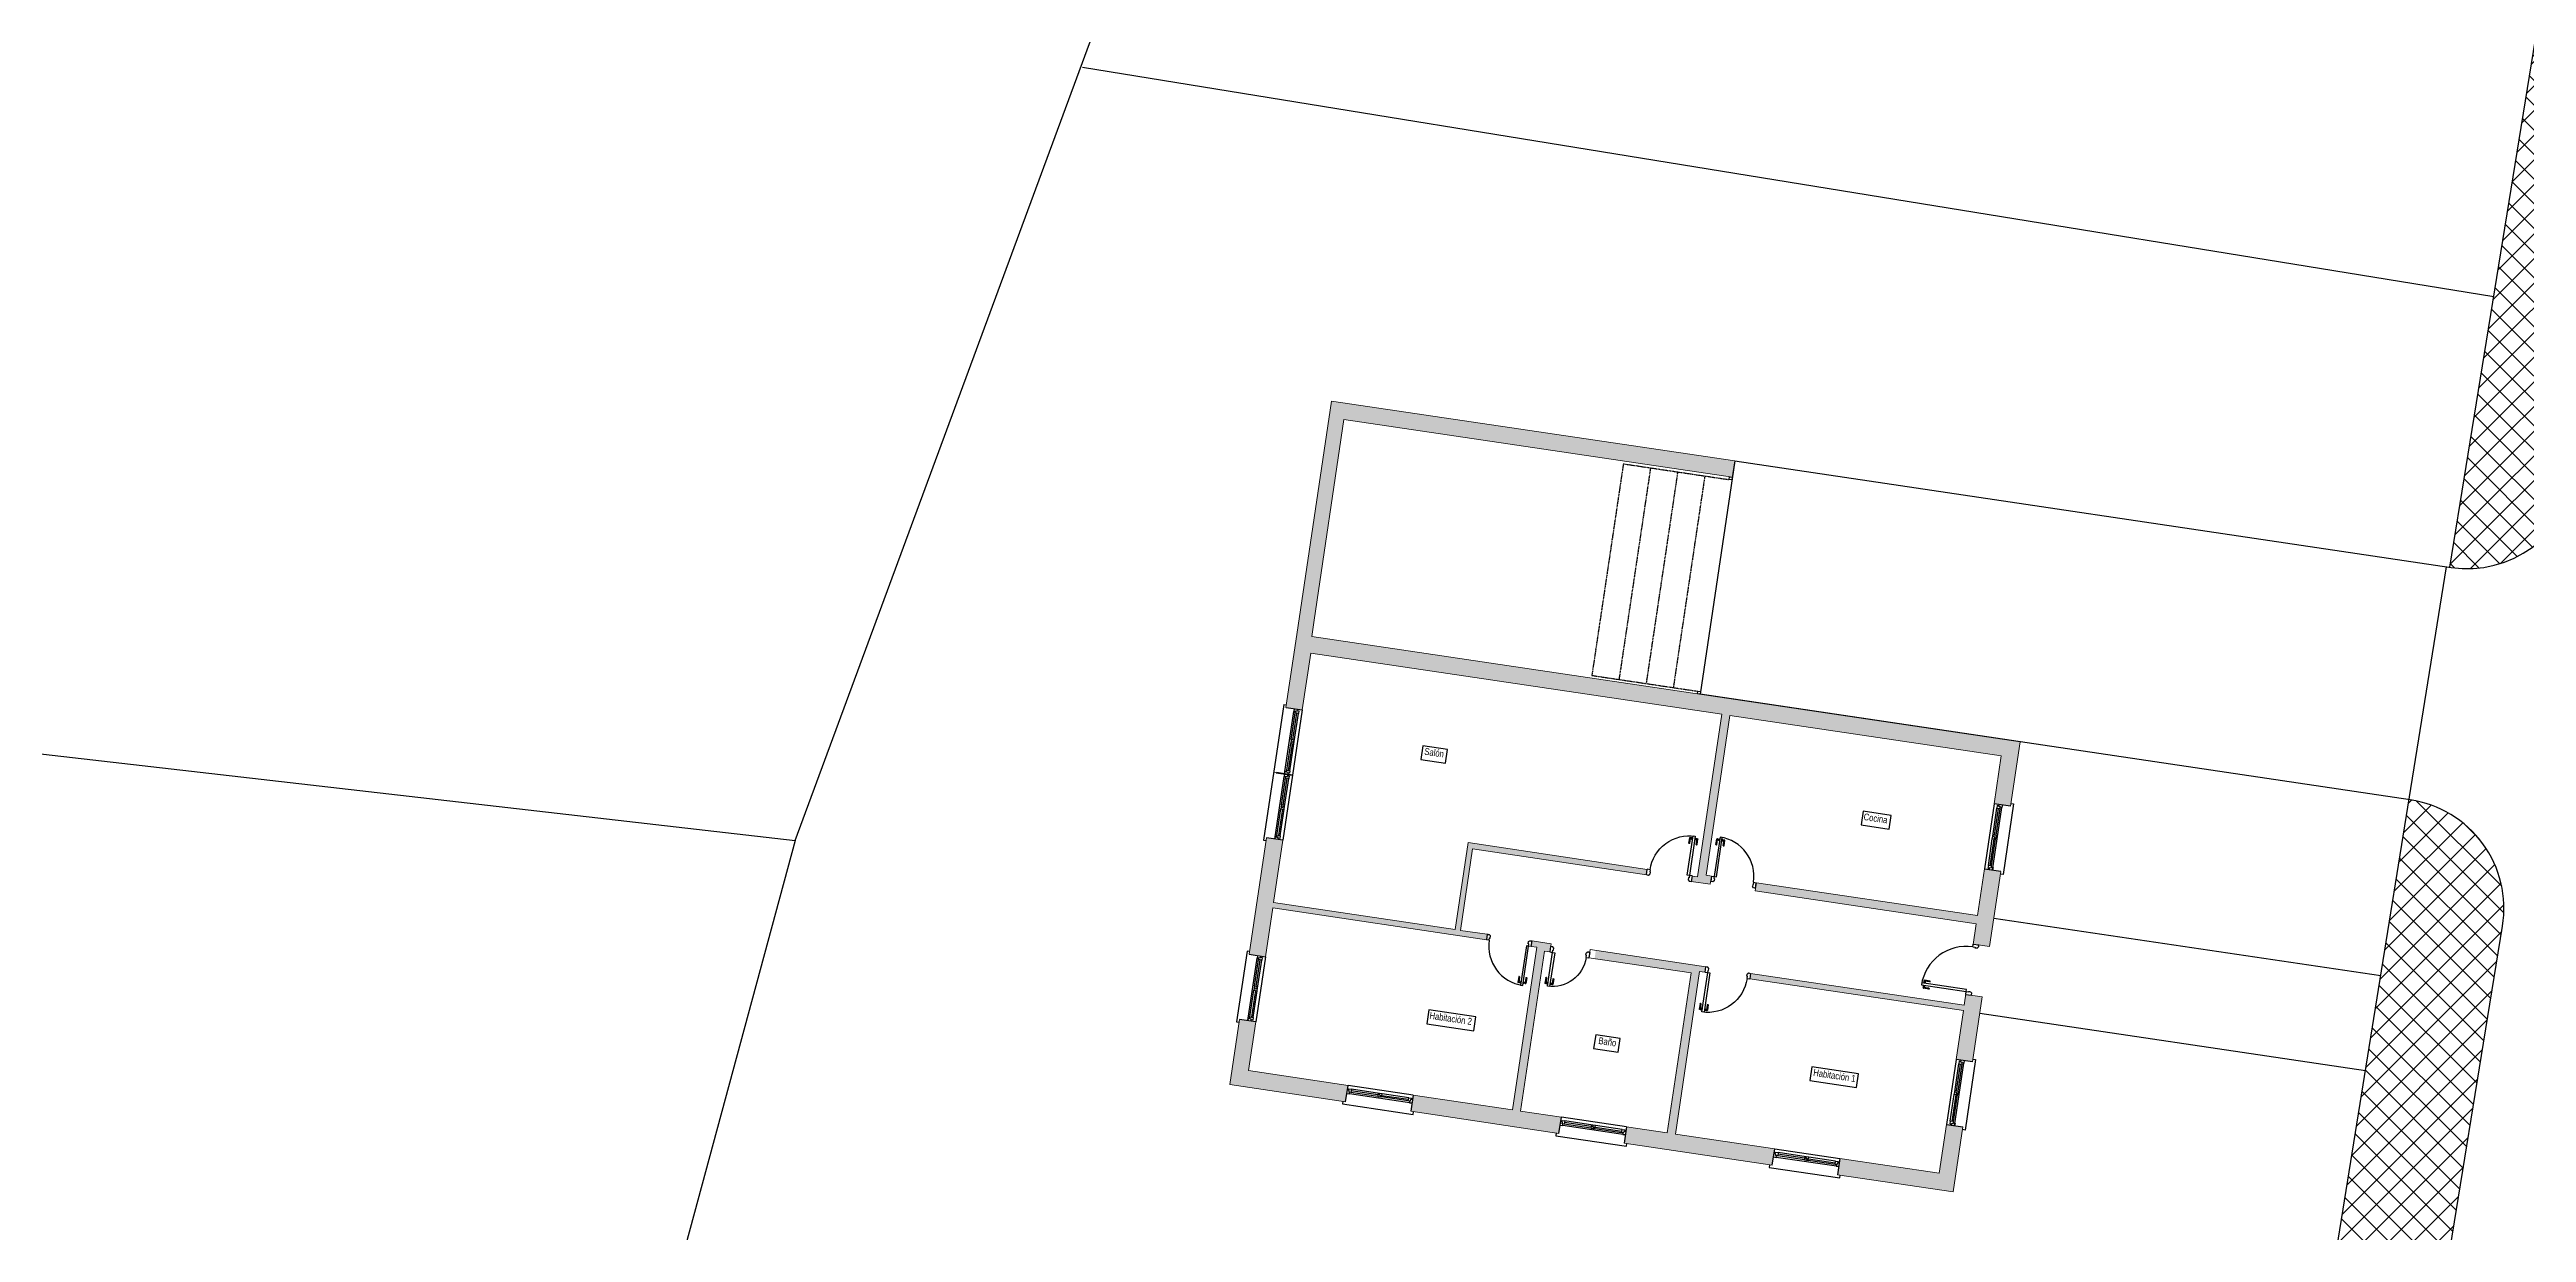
# Model space of a CAD drawing. Header units: millimetres. Extents: x 712192 to 1044287, y 40211 to 168571.
# Drawn here: x 822907 to 855210, y 88689 to 104117 of the extents above; entities that cross this region are included whole.
import ezdxf

# ---------------------------------------------------------------- set-up
doc = ezdxf.new("R2010")
doc.units = ezdxf.units.MM
doc.linetypes.add('ACAD_ISO10W100', pattern=[18, 12, -3, 0, -3])
for name, color, linetype in [('Aceras', 8, 'Continuous'), ('Carpinteria', 14, 'Continuous'), ('Cerramiento', 7, 'Continuous'), ('Cristal', 4, 'Continuous'), ('Fina', 2, 'Continuous'), ('Sombreado muros', 30, 'Continuous'), ('Textos', 5, 'Continuous')]:
    doc.layers.add(name, color=color, linetype=linetype)
for name, color, linetype, lineweight in [('Edificaciones', 6, 'Continuous', 18), ('Parcela', 1, 'Continuous', 30), ('Viales', 7, 'Continuous', 30)]:
    doc.layers.add(name, color=color, linetype=linetype, lineweight=lineweight)
doc.styles.add('basico', font='arial.ttf', dxfattribs={"width": 0.8})

# ---------------------------------------------------------------- blocks, each defined once
blk = doc.blocks.new('p825')
at = {"layer": 'Carpinteria'}
for p, q in [((-0.054, 0.68), (-0.054, 0.78)), ((-0.039, 0.785), (-0.049, 0.785)), ((-0.044, 0.675), (-0.049, 0.675)), ((-0.039, 0.68), (-0.039, 0.785)), ((-0.007, 0.785), (-0.017, 0.785)), ((-0.017, 0.765), (-0.017, 0.785)), ((-0.007, 0.765), (-0.017, 0.765)), ((-0.007, 0.754), (-0.007, 0.796)), ((0, 0.796), (-0.007, 0.796)), ((0, 0.754), (-0.007, 0.754)), ((0.04, 0.825), (0, 0.825)), ((0, 0.825), (0, 0)), ((0.04, 0), (0.04, 0.825)), ((0.04, 0.796), (0.047, 0.796)), ((0.04, 0.754), (0.047, 0.754)), ((0.047, 0.754), (0.047, 0.796)), ((0.047, 0.785), (0.057, 0.785)), ((0.047, 0.765), (0.057, 0.765)), ((0.057, 0.765), (0.057, 0.785)), ((0.079, 0.785), (0.089, 0.785)), ((0.079, 0.68), (0.079, 0.785)), ((0.084, 0.675), (0.089, 0.675)), ((0.094, 0.68), (0.094, 0.78)), ((-0.05, 0), (0, 0)), ((0, 0), (0.04, 0)), ((0, 0), (0, -0.04)), ((0.825, 0), (0.875, 0)), ((0.825, 0), (0.825, -0.04)), ((-0.01, -0.1), (-0.05, -0.1)), ((0.01, -0.08), (-0.01, -0.1)), ((0, -0.04), (0.01, -0.04)), ((0.01, -0.04), (0.01, -0.05)), ((0.01, -0.05), (0.01, -0.06)), ((0.01, -0.06), (0.01, -0.08)), ((0.825, -0.04), (0.815, -0.04)), ((0.815, -0.04), (0.815, -0.05)), ((0.815, -0.05), (0.815, -0.06)), ((0.815, -0.06), (0.815, -0.08)), ((0.815, -0.08), (0.84, -0.1)), ((0.86, -0.1), (0.84, -0.1)), ((0.86, -0.1), (0.875, -0.1))]:
    blk.add_line(p, q, dxfattribs=at)
for centre, radius, start, end in [((-0.049, 0.78), 0.005, 90, 180), ((-0.049, 0.68), 0.005, 180, 270), ((-0.044, 0.68), 0.005, 270, 0), ((-0.028, 0.812), 0.0294, 248.0255, 291.9745), ((-0.028, 0.738), 0.0294, 68.0255, 111.9745), ((0, 0), 0.825, 0, 90), ((0.068, 0.812), 0.0294, 248.0255, 291.9745), ((0.068, 0.738), 0.0294, 68.0255, 111.9745), ((0.084, 0.68), 0.005, 180, 270), ((0.089, 0.78), 0.005, 0, 90), ((0.089, 0.68), 0.005, 270, 0)]:
    blk.add_arc(centre, radius, start, end, dxfattribs=at)
at = {"layer": 'Cerramiento'}
for p, q in [((-0.05, 0), (-0.05, -0.1)), ((0.875, 0), (0.875, -0.1))]:
    blk.add_line(p, q, dxfattribs=at)
blk = doc.blocks.new('p725')
at = {"layer": 'Carpinteria'}
for p, q in [((-0.054, 0.58), (-0.054, 0.68)), ((-0.039, 0.685), (-0.049, 0.685)), ((-0.044, 0.575), (-0.049, 0.575)), ((-0.039, 0.58), (-0.039, 0.685)), ((-0.007, 0.685), (-0.017, 0.685)), ((-0.017, 0.665), (-0.017, 0.685)), ((-0.007, 0.665), (-0.017, 0.665)), ((-0.007, 0.654), (-0.007, 0.696)), ((0, 0.696), (-0.007, 0.696)), ((0, 0.654), (-0.007, 0.654)), ((0.04, 0.725), (0, 0.725)), ((0, 0.725), (0, -0.04)), ((0.04, 0), (0.04, 0.725)), ((0.04, 0.696), (0.047, 0.696)), ((0.04, 0.654), (0.047, 0.654)), ((0.047, 0.654), (0.047, 0.696)), ((0.047, 0.685), (0.057, 0.685)), ((0.047, 0.665), (0.057, 0.665)), ((0.057, 0.665), (0.057, 0.685)), ((0.079, 0.685), (0.089, 0.685)), ((0.079, 0.58), (0.079, 0.685)), ((0.084, 0.575), (0.089, 0.575)), ((0.094, 0.58), (0.094, 0.68)), ((-0.05, 0), (0, 0)), ((0, 0), (0.04, 0)), ((0.725, 0), (0.775, 0)), ((0.725, 0), (0.725, -0.04)), ((-0.01, -0.1), (-0.05, -0.1)), ((0.01, -0.08), (-0.01, -0.1)), ((0, -0.04), (0.01, -0.04)), ((0.01, -0.04), (0.01, -0.08)), ((0.725, -0.04), (0.715, -0.04)), ((0.715, -0.04), (0.715, -0.08)), ((0.74, -0.1), (0.715, -0.08)), ((0.76, -0.1), (0.74, -0.1)), ((0.76, -0.1), (0.775, -0.1))]:
    blk.add_line(p, q, dxfattribs=at)
for centre, radius, start, end in [((-0.049, 0.68), 0.005, 90, 180), ((-0.049, 0.58), 0.005, 180, 270), ((-0.044, 0.58), 0.005, 270, 0), ((-0.028, 0.712), 0.0294, 248.0255, 291.9745), ((-0.028, 0.638), 0.0294, 68.0255, 111.9745), ((0, 0), 0.725, 0, 90), ((0.068, 0.712), 0.0294, 248.0255, 291.9745), ((0.068, 0.638), 0.0294, 68.0255, 111.9745), ((0.084, 0.58), 0.005, 180, 270), ((0.089, 0.68), 0.005, 0, 90), ((0.089, 0.58), 0.005, 270, 0)]:
    blk.add_arc(centre, radius, start, end, dxfattribs=at)
at = {"layer": 'Cerramiento'}
for p, q in [((-0.05, 0), (-0.05, -0.1)), ((0.775, -0.1), (0.775, 0))]:
    blk.add_line(p, q, dxfattribs=at)
blk = doc.blocks.new('ven2')
at = {"layer": 'Carpinteria'}
for p, q in [((0, 0.5), (0.04, 0.5)), ((0.04, 0.4), (0.03, 0.4)), ((0.03, 0.4), (0.03, 0.3)), ((0.04, 0.5), (0.04, 0.4)), ((1, 0.5), (0.04, 0.5)), ((0.06, 0.4), (0.04, 0.4)), ((0.06, 0.2), (0.06, 0.4)), ((0.47, 0.4), (0.06, 0.4)), ((0.47, 0.2), (0.47, 0.4)), ((0.47, 0.4), (0.53, 0.4)), ((0.51, 0.3), (0.51, 0.4)), ((0.53, 0.4), (0.53, 0.2)), ((0.94, 0.4), (0.53, 0.4)), ((0.96, 0.4), (0.94, 0.4)), ((0.94, 0.4), (0.94, 0.2)), ((0.96, 0.4), (0.96, 0.5)), ((0.96, 0.5), (1, 0.5)), ((0.97, 0.4), (0.96, 0.4)), ((0.97, 0.3), (0.97, 0.4)), ((0.03, 0.3), (0, 0.3)), ((0.02, 0.3), (0.02, 0.2)), ((0.02, 0.2), (0.06, 0.2)), ((0.49, 0.2), (0.06, 0.2)), ((0.49, 0.2), (0.49, 0.3)), ((0.49, 0.3), (0.51, 0.3)), ((0.53, 0.2), (0.49, 0.2)), ((0.94, 0.2), (0.53, 0.2)), ((0.94, 0.2), (0.98, 0.2)), ((1, 0.3), (0.97, 0.3)), ((0.98, 0.2), (0.98, 0.3))]:
    blk.add_line(p, q, dxfattribs=at)
at = {"layer": 'Cerramiento'}
for p, q in [((0, 1), (0, 0)), ((1, 0), (1, 1))]:
    blk.add_line(p, q, dxfattribs=at)
at = {"layer": 'Cristal'}
for p, q in [((0.47, 0.3), (0.06, 0.3)), ((0.53, 0.3), (0.94, 0.3))]:
    blk.add_line(p, q, dxfattribs=at)
blk = doc.blocks.new('p625')
at = {"layer": 'Carpinteria'}
for p, q in [((-0.054, 0.48), (-0.054, 0.58)), ((-0.039, 0.585), (-0.049, 0.585)), ((-0.044, 0.475), (-0.049, 0.475)), ((-0.039, 0.48), (-0.039, 0.585)), ((-0.017, 0.565), (-0.017, 0.585)), ((-0.007, 0.585), (-0.017, 0.585)), ((-0.007, 0.565), (-0.017, 0.565)), ((0, 0.596), (-0.007, 0.596)), ((-0.007, 0.554), (-0.007, 0.596)), ((0, 0.554), (-0.007, 0.554)), ((0.04, 0.625), (0, 0.625)), ((0, 0.625), (0, -0.04)), ((0.04, 0), (0.04, 0.625)), ((0.04, 0.596), (0.047, 0.596)), ((0.04, 0.554), (0.047, 0.554)), ((0.047, 0.554), (0.047, 0.596)), ((0.047, 0.585), (0.057, 0.585)), ((0.047, 0.565), (0.057, 0.565)), ((0.057, 0.565), (0.057, 0.585)), ((0.079, 0.48), (0.079, 0.585)), ((0.079, 0.585), (0.089, 0.585)), ((0.084, 0.475), (0.089, 0.475)), ((0.094, 0.48), (0.094, 0.58)), ((-0.05, 0), (0, 0)), ((0, 0), (0.04, 0)), ((0.625, 0), (0.675, 0)), ((0.625, 0), (0.625, -0.04)), ((-0.01, -0.1), (-0.05, -0.1)), ((0.01, -0.08), (-0.01, -0.1)), ((0, -0.04), (0.01, -0.04)), ((0.01, -0.04), (0.01, -0.08)), ((0.625, -0.04), (0.615, -0.04)), ((0.615, -0.04), (0.615, -0.08)), ((0.64, -0.1), (0.615, -0.08)), ((0.66, -0.1), (0.64, -0.1)), ((0.66, -0.1), (0.675, -0.1))]:
    blk.add_line(p, q, dxfattribs=at)
for centre, radius, start, end in [((-0.049, 0.58), 0.005, 90, 180), ((-0.049, 0.48), 0.005, 180, 270), ((-0.044, 0.48), 0.005, 270, 0), ((-0.028, 0.612), 0.0294, 248.0255, 291.9745), ((-0.028, 0.538), 0.0294, 68.0255, 111.9745), ((0, 0), 0.625, 0, 90), ((0.068, 0.612), 0.0294, 248.0255, 291.9745), ((0.068, 0.538), 0.0294, 68.0255, 111.9745), ((0.084, 0.48), 0.005, 180, 270), ((0.089, 0.58), 0.005, 0, 90), ((0.089, 0.48), 0.005, 270, 0)]:
    blk.add_arc(centre, radius, start, end, dxfattribs=at)
at = {"layer": 'Cerramiento'}
for p, q in [((-0.05, -0.1), (-0.05, 0)), ((0.675, -0.1), (0.675, 0))]:
    blk.add_line(p, q, dxfattribs=at)

msp = doc.modelspace()

# ---------------------------------------------------------------- hatches: boundary and pattern name
at = {"layer": 'Aceras'}
h = msp.add_hatch(dxfattribs=at)
h.set_pattern_fill('ANSI37', color=256, scale=71.580675)
h.set_pattern_definition([(45, (270544.93, 3236.83), (-160.7032, 160.7032), []), (135, (270544.93, 3236.83), (-160.7032, -160.7032), [])])
h.paths.add_polyline_path([(757552, 126920, 0.414214), (755563, 127297), (722138, 104533), (722944, 103350)])
h.paths.add_polyline_path([(787790, 143539), (799687, 138960, 0.414214), (798865, 140810), (788304, 144875, 0.319675), (777176, 142017), (764778, 133574, 0.414214), (764401, 131584), (778150, 140948, -0.325822)])
h.paths.add_polyline_path([(824260, 129503), (824297, 129905, 0.335762), (823386, 131373), (810355, 136388, 0.414214), (808504, 135566)])
h.paths.add_polyline_path([(833260, 127573, 0.414214), (831409, 126751), (836939, 124623), (836986, 124935, 0.351854), (836085, 126485)])
h.paths.add_polyline_path([(852012, 118821, -0.378204), (856528, 111652), (854208, 97365, 0.414214), (855850, 98548), (857942, 111422, 0.375958), (852475, 120177), (844825, 123121, 0.414214), (842975, 122299)])
h.paths.add_polyline_path([(854898, 92685, 0.421729), (853678, 94333), (850815, 76534, 0.416122), (852466, 77716)])
h.paths.add_polyline_path([(851021, 68815, 0.414214), (849837, 70458), (847818, 58027), (848044, 58026, 0.369067), (849463, 59228)])
at = {"layer": 'Sombreado muros'}
h = msp.add_hatch(dxfattribs=at)
h.set_pattern_fill('SACNCR', color=256, scale=57.26454)
h.set_pattern_definition([(45, (270544.93, 3236.83), (-96.42192, 96.42192), []), (45, (270641.35, 3236.83), (-96.42192, 96.42192), [0, -136.361185])])
h.paths.add_polyline_path([(839627, 99533), (839174, 96489), (839032, 95535), (839245, 95504), (839355, 96245), (844715, 95449), (844399, 93328), (844328, 93338), (844318, 93268), (844566, 93231), (844582, 93337), (844511, 93347), (844821, 95433), (848361, 94906), (848268, 94281), (848480, 94249), (848605, 95087), (839367, 96461), (839399, 96673), (839788, 99292), (844853, 98539), (844885, 98751)])
h.paths.add_polyline_path([(838992, 93804), (838780, 93836), (838554, 92317), (838766, 92286), (838861, 92921), (841647, 92507), (841657, 92578), (841308, 92629), (841466, 93692), (843734, 93354), (843744, 93425), (841406, 93773), (841238, 92640), (838871, 92992)])
h.paths.add_polyline_path([(848354, 93399), (848142, 93431), (848051, 92821), (845166, 93250), (845150, 93144), (848035, 92715), (847996, 92449), (848208, 92418)])
h.paths.add_polyline_path([(848111, 91763), (847898, 91794), (847877, 91653), (845091, 92067), (845081, 91996), (847867, 91582), (847772, 90946), (847985, 90915)])
h.paths.add_polyline_path([(847858, 90065), (847646, 90097), (847551, 89461), (846256, 89654), (846224, 89441), (847732, 89217)])
h.paths.add_polyline_path([(844110, 89973), (844426, 92094), (844496, 92083), (844507, 92154), (843073, 92367), (843057, 92261), (844314, 92074), (844004, 89989), (843473, 90068), (843442, 89855), (845374, 89568), (845406, 89780)])
h.paths.add_polyline_path([(842623, 90194), (842092, 90273), (842403, 92358), (842473, 92348), (842489, 92454), (842241, 92491), (842231, 92420), (842302, 92409), (841986, 90289), (840691, 90481), (840659, 90269), (842592, 89982)])
h.paths.add_polyline_path([(839841, 90608), (838545, 90800), (838640, 91436), (838427, 91467), (838301, 90620), (839809, 90395)])

# ---------------------------------------------------------------- linework, layer by layer
at = {"layer": 'Carpinteria', "linetype": 'ACAD_ISO10W100'}
for p, q in [((843432, 98714), (843021, 95954)), ((843786, 98661), (843375, 95901)), ((843432, 98714), (844812, 98508)), ((844140, 98608), (843729, 95848)), ((844494, 98556), (844083, 95796)), ((843021, 95954), (844402, 95748))]:
    msp.add_line(p, q, dxfattribs=at)
at = {"layer": 'Carpinteria'}
for p, q in [((844812, 98508), (844818, 98544)), ((844818, 98544), (844853, 98539)), ((844853, 98539), (844848, 98503)), ((844848, 98503), (844812, 98508)), ((844397, 95713), (844402, 95748)), ((844432, 95708), (844397, 95713)), ((844402, 95748), (844437, 95743)), ((844437, 95743), (844432, 95708))]:
    msp.add_line(p, q, dxfattribs=at)
at = {"layer": 'Edificaciones'}
for p, q in [((839399, 96673), (839367, 96461)), ((839245, 95504), (839032, 95535)), ((844715, 95449), (844399, 93328)), ((844821, 95433), (844511, 93347)), ((839118, 94654), (838870, 94691)), ((848268, 94281), (848361, 94906)), ((848480, 94249), (848268, 94281)), ((838992, 93804), (838780, 93836)), ((841238, 92640), (841406, 93773)), ((841308, 92629), (841466, 93692)), ((843744, 93425), (841406, 93773)), ((843734, 93354), (841466, 93692)), ((843744, 93425), (843734, 93354)), ((848354, 93399), (848142, 93431)), ((844328, 93338), (844318, 93268)), ((844566, 93231), (844318, 93268)), ((844399, 93328), (844328, 93338)), ((844582, 93337), (844511, 93347)), ((844582, 93337), (844566, 93231)), ((845166, 93250), (845150, 93144)), ((848035, 92715), (845150, 93144)), ((848051, 92821), (845166, 93250)), ((841647, 92507), (838861, 92921)), ((841238, 92640), (838871, 92992)), ((841657, 92578), (841308, 92629)), ((841647, 92507), (841657, 92578)), ((842302, 92409), (841986, 90289)), ((842231, 92420), (842241, 92491)), ((842302, 92409), (842231, 92420)), ((842489, 92454), (842241, 92491)), ((842473, 92348), (842489, 92454)), ((847996, 92449), (848208, 92418)), ((838766, 92286), (838554, 92317)), ((842403, 92358), (842092, 90273)), ((842473, 92348), (842403, 92358)), ((842983, 92272), (842998, 92378)), ((844314, 92074), (842983, 92272)), ((844507, 92154), (842998, 92378)), ((844314, 92074), (844004, 89989)), ((844426, 92094), (844110, 89973)), ((844496, 92083), (844426, 92094)), ((844496, 92083), (844507, 92154)), ((845081, 91996), (845091, 92067)), ((847877, 91653), (845091, 92067)), ((847867, 91582), (845081, 91996)), ((847898, 91794), (848111, 91763)), ((838640, 91436), (838427, 91467)), ((847985, 90915), (847772, 90946)), ((839841, 90608), (839809, 90395)), ((840691, 90481), (840659, 90269)), ((842623, 90194), (842592, 89982)), ((843473, 90068), (843442, 89855)), ((845406, 89780), (844110, 89973)), ((847646, 90097), (847551, 89461)), ((847858, 90065), (847646, 90097)), ((845406, 89780), (845374, 89568)), ((846256, 89654), (846224, 89441)), ((847551, 89461), (846256, 89654))]:
    msp.add_line(p, q, dxfattribs=at)
for points in [[(839174, 96489), (839627, 99533), (844885, 98751), (844848, 98503)], [(839399, 96673), (839788, 99292), (844853, 98539)], [(839032, 95535), (839174, 96489)], [(839367, 96461), (848605, 95087), (848480, 94249)], [(839245, 95504), (839355, 96245), (844715, 95449)], [(844821, 95433), (848361, 94906)], [(838554, 92317), (838780, 93836)], [(838871, 92992), (838992, 93804)], [(848142, 93431), (848051, 92821)], [(848354, 93399), (848208, 92418)], [(838766, 92286), (838861, 92921)], [(848035, 92715), (847990, 92414)], [(847903, 91830), (847877, 91653)], [(848111, 91763), (847985, 90915)], [(839809, 90395), (838301, 90620), (838427, 91467)], [(839841, 90608), (838545, 90800), (838640, 91436)], [(847867, 91582), (847772, 90946)], [(841986, 90289), (840691, 90481)], [(842592, 89982), (840659, 90269)], [(842623, 90194), (842092, 90273)], [(845374, 89568), (843442, 89855)], [(844004, 89989), (843473, 90068)], [(847858, 90065), (847732, 89217), (846224, 89441)]]:
    msp.add_lwpolyline(points, dxfattribs=at)
at = {"layer": 'Fina'}
for p, q in [((839002, 95576), (838739, 93806)), ((839002, 95576), (839037, 95571)), ((839245, 95504), (839118, 94654)), ((839118, 94654), (838992, 93804)), ((848268, 94281), (848142, 93431)), ((848521, 94279), (848384, 93359)), ((848486, 94284), (848521, 94279)), ((838739, 93806), (838774, 93801)), ((848384, 93359), (848349, 93364)), ((838524, 92358), (838387, 91437)), ((838559, 92353), (838524, 92358)), ((838766, 92286), (838640, 91436)), ((838387, 91437), (838422, 91432)), ((847772, 90946), (847646, 90097)), ((848025, 90945), (847888, 90025)), ((847990, 90950), (848025, 90945)), ((840691, 90481), (839841, 90608)), ((839774, 90401), (839769, 90365)), ((839769, 90365), (840689, 90228)), ((840689, 90228), (840694, 90264)), ((843473, 90068), (842623, 90194)), ((842556, 89987), (842551, 89951)), ((842551, 89951), (843472, 89815)), ((843472, 89815), (843477, 89850)), ((847888, 90025), (847853, 90030)), ((845339, 89573), (845334, 89538)), ((845334, 89538), (846254, 89401)), ((845406, 89780), (846256, 89654)), ((846254, 89401), (846259, 89436))]:
    msp.add_line(p, q, dxfattribs=at)
at = {"layer": 'Parcela'}
for p, q in [((832631, 93802), (837756, 107686)), ((836377, 103887), (854782, 100897))]:
    msp.add_line(p, q, dxfattribs=at)
for points in [[(854208, 97365), (856528, 111652, 0.378204), (852012, 118821), (787790, 143539, 0.325822)], [(778766, 99988), (832631, 93802), (831104, 88161, -0.011935), (825299, 68584, 0.268033), (825763, 66425, -0.222067), (826768, 63154, 0.112349), (828288, 45326), (837483, 46825, 0.182692), (846878, 52243), (849837, 70458)]]:
    msp.add_lwpolyline(points, format="xyb", dxfattribs=at)
msp.add_lwpolyline([(849837, 70458), (854167, 97371)], dxfattribs=at)
at = {"layer": 'Textos'}
for points in [[(841138, 94990), (840816, 95037), (840790, 94857), (841111, 94809)], [(846925, 94129), (846558, 94184), (846531, 94004), (846898, 93949)], [(841507, 91501), (840897, 91592), (840870, 91412), (841480, 91321)], [(843392, 91221), (843071, 91268), (843044, 91088), (843366, 91041)], [(846499, 90759), (845889, 90849), (845862, 90669), (846472, 90579)]]:
    msp.add_lwpolyline(points, close=True, dxfattribs=at)
at = {"layer": 'Viales'}
for p, q in [((844885, 98751), (844432, 95708)), ((848263, 92789), (853309, 92039)), ((848079, 91550), (853110, 90802))]:
    msp.add_line(p, q, dxfattribs=at)
for points in [[(844885, 98751), (854227, 97362, 0.410288), (855850, 98548), (857942, 111422, 0.375958), (852475, 120177), (844825, 123121, 0.480011), (842895, 121996), (842013, 116079, 0.414388), (843218, 114452), (845973, 114042)], [(840989, 78000), (850842, 76530, 0.410443), (852466, 77716), (854898, 92685, 0.41815), (853695, 94330), (844432, 95708)]]:
    msp.add_lwpolyline(points, format="xyb", dxfattribs=at)

# ---------------------------------------------------------------- block references
at = {"layer": 'Cerramiento'}
for name, p, xscale, yscale, zscale, rotation in [('p725', (844293, 93344), -715.8067457142452, 715.8067457142453, 715.8067457142453, 351.5426358961057), ('p725', (844617, 93332), 715.8067457142452, 715.8067457142452, 715.8067457142452, 351.5426358961057), ('p725', (842195, 92425), 715.8067457142452, 715.8067457142452, 715.8067457142452, 171.5426358961057), ('p625', (842508, 92342), -710.0802917653227, 710.0802917653226, 710.0802917653225, 171.5122457840976), ('p825', (847903, 91830), 715.806745714245, 715.806745714245, 715.806745714245, 81.54263589593323), ('p725', (844532, 92078), -715.8067457142452, 715.8067457142453, 715.8067457142453, 171.5426358961056)]:
    msp.add_blockref(name, p, dxfattribs=dict(at, xscale=xscale, yscale=yscale, zscale=zscale, rotation=rotation))
at = {"layer": 'Fina', "yscale": 214.7420237142814, "zscale": 858.9680948570943}
for p, xscale, rotation in [((839245, 95504), -858.9680948570943, 81.5426358961056), ((839118, 94654), -858.9680948570943, 81.5426358961056), ((848268, 94281), 858.9680948570943, 261.5426358961056), ((838766, 92286), -858.9680948570943, 81.5426358961056), ((847772, 90946), 858.9680948570943, 261.5426358961056), ((839841, 90608), -858.9680948570943, 171.5426358961056), ((842623, 90194), -858.9680948570943, 171.5426358961056), ((845406, 89780), -858.9680948570943, 171.5426358961056)]:
    msp.add_blockref('ven2', p, dxfattribs=dict(at, xscale=xscale, rotation=rotation))

# ---------------------------------------------------------------- texts
at = {"layer": 'Textos', "style": 'basico', "width": 0.8}
for s, height, p in [('Salón', 89.5, (840832, 94921)), ('Cocina', 89.5, (846561, 94069)), ('Habitación 2', 89.48, (840899, 91477)), ('Baño', 89.5, (843102, 91149)), ('Habitación 1', 89.48, (845904, 90733))]:
    msp.add_text(s, height=height, rotation=351.5426, dxfattribs=at).set_placement(p)

doc.saveas('drawing.dxf')
